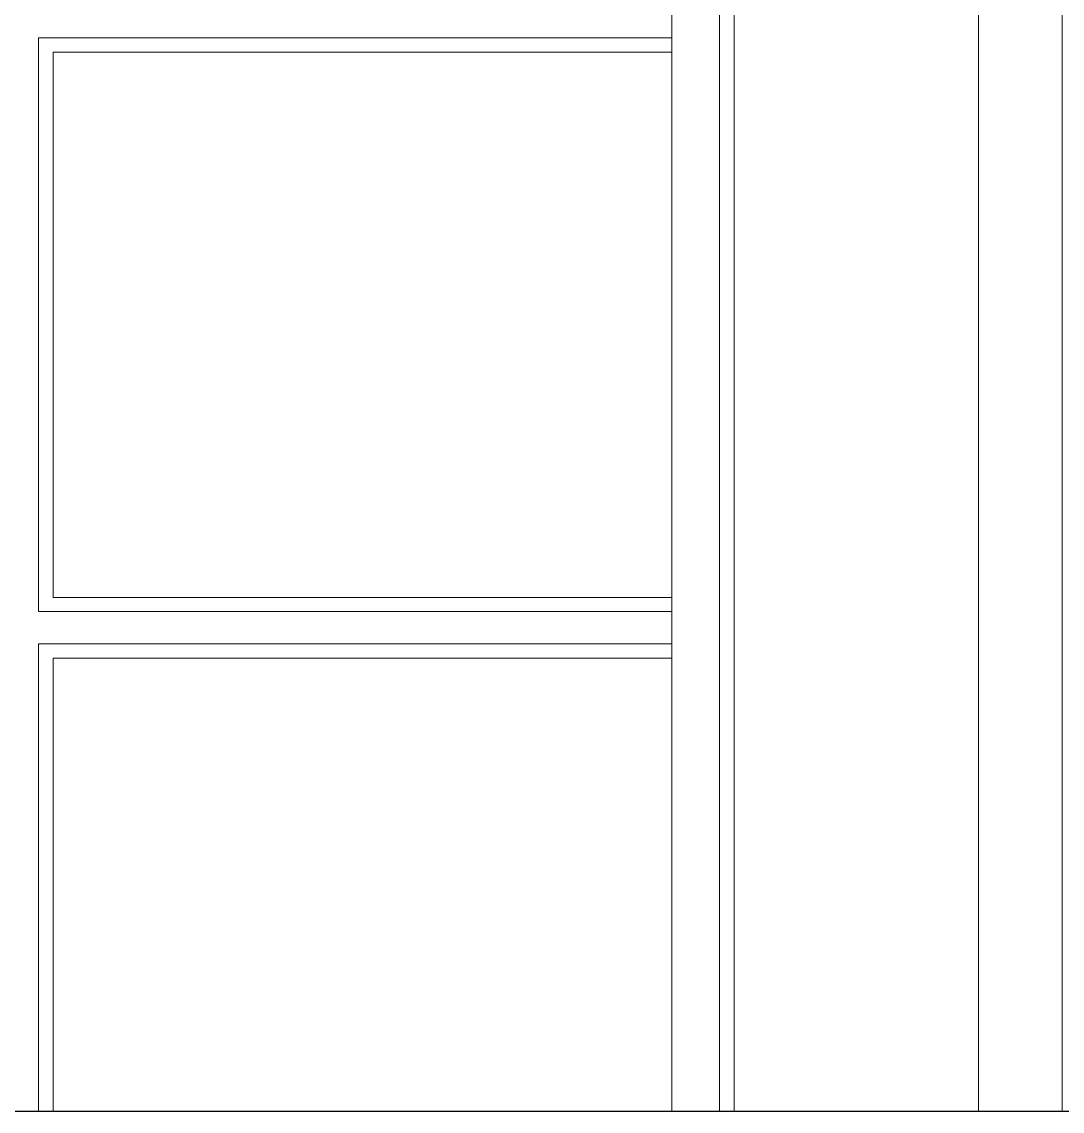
# Model space of a CAD drawing. Header units: inches. Extents: x -5142662 to -4941318, y -3361958 to -3160563.
# Drawn here: x -5011459.52 to -5011441.52, y -3261589.21 to -3261570.37 of the extents above; entities that cross this region are included whole.
import ezdxf

# ---------------------------------------------------------------- set-up
doc = ezdxf.new("R2010")
doc.units = ezdxf.units.IN
doc.header["$LTSCALE"] = 2
doc.header["$MEASUREMENT"] = 0
doc.layers.get('0').update_dxf_attribs({"linetype": 'CONTINUOUS'})
doc.layers.add('window', color=4, linetype='CONTINUOUS', lineweight=13)

msp = doc.modelspace()

# ---------------------------------------------------------------- linework, layer by layer
at = {"ltscale": 0.5}
msp.add_line((-5011631.435, -3261589.209), (-5011206.757, -3261589.209), dxfattribs=at)
at = {"layer": 'window'}
for p, q in [((-5011441.515, -3261589.209), (-5011441.515, -3261543.209)), ((-5011442.962, -3261589.209), (-5011442.962, -3261544.791)), ((-5011447.192, -3261589.209), (-5011447.192, -3261548.894)), ((-5011447.444, -3261549.139), (-5011447.444, -3261589.209)), ((-5011448.272, -3261589.209), (-5011448.272, -3261549.942)), ((-5011459.227, -3261580.569), (-5011459.227, -3261570.651)), ((-5011459.227, -3261570.651), (-5011448.272, -3261570.651)), ((-5011458.975, -3261570.896), (-5011458.975, -3261580.325)), ((-5011458.975, -3261570.896), (-5011448.272, -3261570.896)), ((-5011458.975, -3261580.325), (-5011448.272, -3261580.325)), ((-5011448.272, -3261580.569), (-5011459.227, -3261580.569)), ((-5011459.227, -3261589.209), (-5011459.227, -3261581.128)), ((-5011459.227, -3261581.128), (-5011448.272, -3261581.128)), ((-5011458.975, -3261581.373), (-5011458.975, -3261589.209)), ((-5011458.975, -3261581.373), (-5011448.272, -3261581.373))]:
    msp.add_line(p, q, dxfattribs=at)

doc.saveas('drawing.dxf')
